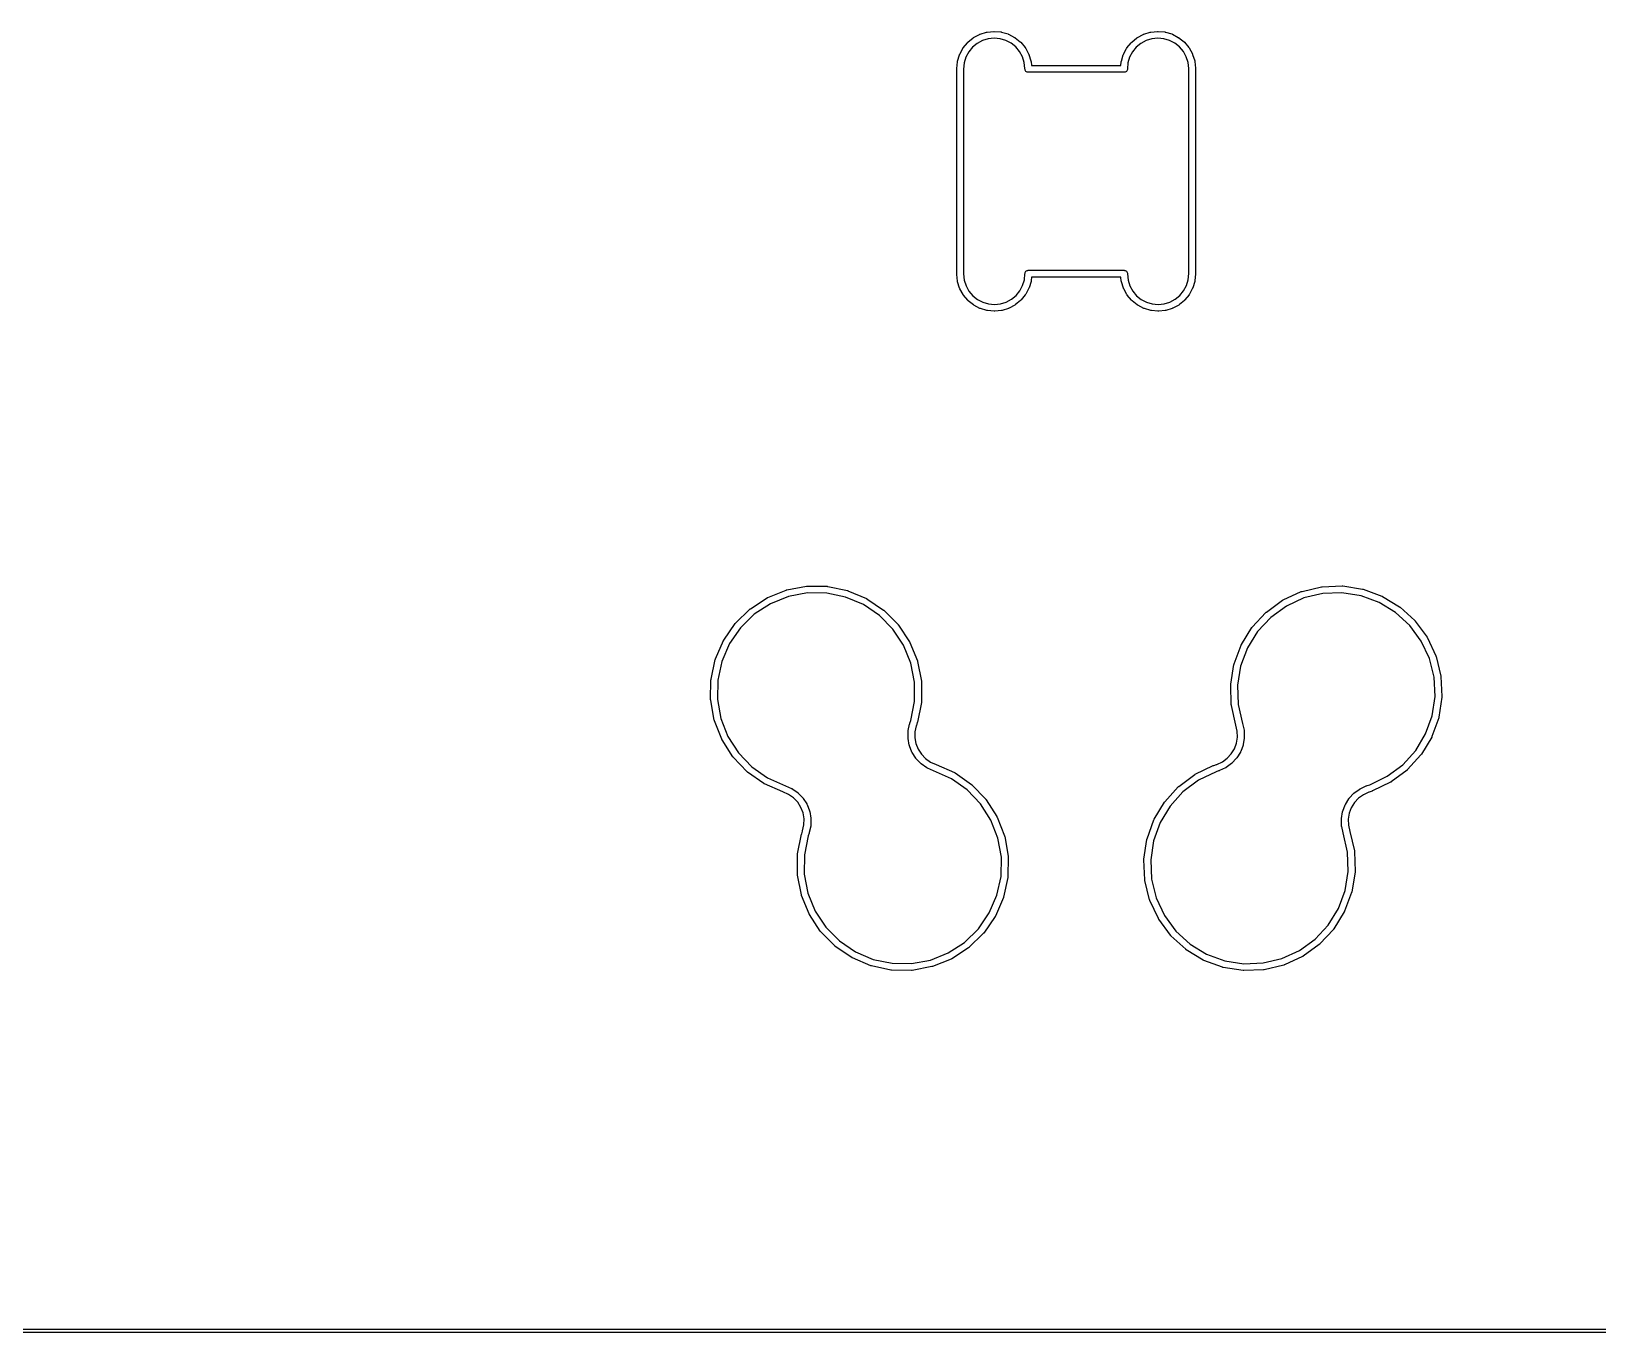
# Model space of a CAD drawing. Extents: x 95 to 260, y -129 to -48.
# Drawn here: x 196.62 to 219.57, y -128.61 to -109.55 of the extents above; entities that cross this region are included whole.
import ezdxf

# ---------------------------------------------------------------- set-up
doc = ezdxf.new("R2010")
doc.units = 0
doc.layers.add('BLACK', color=7, linetype='CONTINUOUS')

msp = doc.modelspace()

# ---------------------------------------------------------------- linework, layer by layer
at = {"layer": 'BLACK', "linetype": 'CONTINUOUS'}
for p, q in [((210.345, -109.71), (210.42, -109.648)), ((210.42, -109.648), (210.424, -109.645)), ((210.42, -109.648), (210.42, -109.648)), ((210.42, -109.648), (210.42, -109.648)), ((210.42, -109.648), (210.42, -109.648)), ((210.424, -109.645), (210.428, -109.643)), ((210.428, -109.643), (210.514, -109.596)), ((210.557, -109.687), (210.48, -109.728)), ((210.514, -109.596), (210.518, -109.594)), ((210.514, -109.596), (210.514, -109.596)), ((210.514, -109.596), (210.514, -109.596)), ((210.514, -109.596), (210.514, -109.596)), ((210.518, -109.594), (210.523, -109.593)), ((210.523, -109.593), (210.616, -109.564)), ((210.641, -109.661), (210.557, -109.687)), ((210.616, -109.564), (210.617, -109.563)), ((210.616, -109.564), (210.616, -109.564)), ((210.617, -109.563), (210.621, -109.563)), ((210.621, -109.563), (210.625, -109.562)), ((210.625, -109.562), (210.723, -109.552)), ((210.728, -109.651), (210.641, -109.661)), ((210.723, -109.552), (210.723, -109.551)), ((210.723, -109.551), (210.728, -109.551)), ((210.723, -109.552), (210.723, -109.552)), ((210.728, -109.551), (210.732, -109.551)), ((210.816, -109.659), (210.728, -109.651)), ((210.732, -109.551), (210.829, -109.56)), ((210.9, -109.684), (210.816, -109.659)), ((210.829, -109.56), (210.829, -109.56)), ((210.829, -109.56), (210.829, -109.56)), ((210.829, -109.56), (210.83, -109.56)), ((210.83, -109.56), (210.835, -109.561)), ((210.835, -109.561), (210.839, -109.562)), ((210.839, -109.562), (210.933, -109.59)), ((210.978, -109.725), (210.9, -109.684)), ((210.933, -109.59), (210.933, -109.59)), ((210.933, -109.59), (210.937, -109.592)), ((210.937, -109.592), (210.942, -109.593)), ((210.942, -109.593), (211.028, -109.639)), ((211.028, -109.639), (211.028, -109.639)), ((211.028, -109.639), (211.028, -109.639)), ((211.028, -109.639), (211.029, -109.639)), ((211.029, -109.639), (211.033, -109.641)), ((211.033, -109.641), (211.036, -109.644)), ((211.036, -109.644), (211.112, -109.705)), ((212.745, -109.71), (212.82, -109.648)), ((212.82, -109.648), (212.824, -109.645)), ((212.82, -109.648), (212.82, -109.648)), ((212.82, -109.648), (212.82, -109.648)), ((212.82, -109.648), (212.82, -109.648)), ((212.824, -109.645), (212.828, -109.643)), ((212.828, -109.643), (212.914, -109.596)), ((212.957, -109.687), (212.88, -109.728)), ((212.914, -109.596), (212.918, -109.594)), ((212.914, -109.596), (212.914, -109.596)), ((212.914, -109.596), (212.914, -109.596)), ((212.914, -109.596), (212.914, -109.596)), ((212.918, -109.594), (212.923, -109.593)), ((212.923, -109.593), (213.016, -109.564)), ((213.041, -109.661), (212.957, -109.687)), ((213.016, -109.564), (213.017, -109.563)), ((213.016, -109.564), (213.016, -109.564)), ((213.017, -109.563), (213.021, -109.563)), ((213.021, -109.563), (213.025, -109.562)), ((213.025, -109.562), (213.123, -109.552)), ((213.128, -109.651), (213.041, -109.661)), ((213.123, -109.552), (213.123, -109.551)), ((213.123, -109.551), (213.128, -109.551)), ((213.123, -109.552), (213.123, -109.552)), ((213.128, -109.551), (213.132, -109.551)), ((213.216, -109.659), (213.128, -109.651)), ((213.132, -109.551), (213.229, -109.56)), ((213.3, -109.684), (213.216, -109.659)), ((213.229, -109.56), (213.229, -109.56)), ((213.229, -109.56), (213.229, -109.56)), ((213.229, -109.56), (213.23, -109.56)), ((213.23, -109.56), (213.235, -109.561)), ((213.235, -109.561), (213.239, -109.562)), ((213.239, -109.562), (213.333, -109.59)), ((213.378, -109.725), (213.3, -109.684)), ((213.333, -109.59), (213.333, -109.59)), ((213.333, -109.59), (213.337, -109.592)), ((213.337, -109.592), (213.342, -109.593)), ((213.342, -109.593), (213.428, -109.639)), ((213.428, -109.639), (213.428, -109.639)), ((213.428, -109.639), (213.428, -109.639)), ((213.428, -109.639), (213.429, -109.639)), ((213.429, -109.639), (213.433, -109.641)), ((213.433, -109.641), (213.436, -109.644)), ((213.436, -109.644), (213.512, -109.705)), ((210.193, -109.99), (210.221, -109.896)), ((210.221, -109.896), (210.223, -109.891)), ((210.221, -109.896), (210.221, -109.896)), ((210.223, -109.891), (210.225, -109.887)), ((210.225, -109.887), (210.271, -109.801)), ((210.271, -109.8), (210.273, -109.797)), ((210.271, -109.801), (210.271, -109.8)), ((210.271, -109.801), (210.271, -109.801)), ((210.271, -109.801), (210.271, -109.801)), ((210.273, -109.797), (210.276, -109.793)), ((210.276, -109.793), (210.338, -109.717)), ((210.357, -109.852), (210.315, -109.93)), ((210.338, -109.717), (210.341, -109.714)), ((210.338, -109.717), (210.338, -109.717)), ((210.341, -109.714), (210.345, -109.71)), ((210.412, -109.784), (210.357, -109.852)), ((210.48, -109.728), (210.412, -109.784)), ((211.046, -109.78), (210.978, -109.725)), ((211.102, -109.847), (211.046, -109.78)), ((211.145, -109.924), (211.102, -109.847)), ((211.112, -109.705), (211.113, -109.705)), ((211.113, -109.705), (211.116, -109.709)), ((211.116, -109.709), (211.119, -109.712)), ((211.119, -109.712), (211.182, -109.787)), ((211.171, -110.008), (211.145, -109.924)), ((211.182, -109.787), (211.183, -109.787)), ((211.183, -109.787), (211.185, -109.791)), ((211.185, -109.791), (211.188, -109.795)), ((211.188, -109.795), (211.235, -109.88)), ((211.235, -109.88), (211.235, -109.88)), ((211.235, -109.88), (211.235, -109.88)), ((211.235, -109.88), (211.235, -109.881)), ((211.235, -109.881), (211.237, -109.885)), ((211.237, -109.885), (211.238, -109.889)), ((211.238, -109.889), (211.268, -109.982)), ((212.593, -109.99), (212.621, -109.896)), ((212.621, -109.896), (212.623, -109.891)), ((212.621, -109.896), (212.621, -109.896)), ((212.623, -109.891), (212.625, -109.887)), ((212.625, -109.887), (212.671, -109.801)), ((212.671, -109.8), (212.673, -109.797)), ((212.671, -109.801), (212.671, -109.8)), ((212.671, -109.801), (212.671, -109.801)), ((212.671, -109.801), (212.671, -109.801)), ((212.673, -109.797), (212.676, -109.793)), ((212.676, -109.793), (212.738, -109.717)), ((212.757, -109.852), (212.715, -109.93)), ((212.738, -109.717), (212.741, -109.714)), ((212.738, -109.717), (212.738, -109.717)), ((212.741, -109.714), (212.745, -109.71)), ((212.812, -109.784), (212.757, -109.852)), ((212.88, -109.728), (212.812, -109.784)), ((213.446, -109.78), (213.378, -109.725)), ((213.502, -109.847), (213.446, -109.78)), ((213.545, -109.924), (213.502, -109.847)), ((213.512, -109.705), (213.513, -109.705)), ((213.513, -109.705), (213.516, -109.709)), ((213.516, -109.709), (213.519, -109.712)), ((213.519, -109.712), (213.582, -109.787)), ((213.571, -110.008), (213.545, -109.924)), ((213.582, -109.787), (213.583, -109.787)), ((213.583, -109.787), (213.585, -109.791)), ((213.585, -109.791), (213.588, -109.795)), ((213.588, -109.795), (213.635, -109.88)), ((213.635, -109.88), (213.635, -109.88)), ((213.635, -109.88), (213.635, -109.88)), ((213.635, -109.88), (213.635, -109.881)), ((213.635, -109.881), (213.637, -109.885)), ((213.637, -109.885), (213.638, -109.889)), ((213.638, -109.889), (213.668, -109.982)), ((210.181, -110.096), (210.191, -109.999)), ((210.181, -110.099), (210.181, -110.096)), ((210.181, -113.104), (210.181, -110.099)), ((210.191, -109.999), (210.192, -109.994)), ((210.191, -109.999), (210.191, -109.999)), ((210.191, -109.999), (210.191, -109.999)), ((210.191, -109.999), (210.191, -109.999)), ((210.192, -109.994), (210.193, -109.99)), ((210.29, -110.014), (210.281, -110.104)), ((210.281, -110.104), (210.281, -113.101)), ((210.315, -109.93), (210.29, -110.014)), ((211.181, -110.097), (211.171, -110.008)), ((211.181, -110.099), (211.181, -110.097)), ((211.181, -110.101), (211.181, -110.099)), ((211.182, -110.111), (211.181, -110.101)), ((211.185, -110.12), (211.182, -110.111)), ((211.189, -110.129), (211.185, -110.12)), ((211.196, -110.137), (211.189, -110.129)), ((211.203, -110.143), (211.196, -110.137)), ((211.212, -110.148), (211.203, -110.143)), ((211.221, -110.151), (211.212, -110.148)), ((211.229, -110.151), (211.221, -110.151)), ((212.634, -110.151), (211.229, -110.151)), ((211.268, -109.982), (211.268, -109.983)), ((211.268, -109.983), (211.269, -109.987)), ((211.269, -109.987), (211.27, -109.992)), ((211.27, -109.992), (211.277, -110.051)), ((211.277, -110.051), (212.586, -110.051)), ((212.586, -110.051), (212.591, -109.999)), ((212.591, -109.999), (212.592, -109.994)), ((212.591, -109.999), (212.591, -109.999)), ((212.591, -109.999), (212.591, -109.999)), ((212.591, -109.999), (212.591, -109.999)), ((212.592, -109.994), (212.593, -109.99)), ((212.641, -110.151), (212.634, -110.151)), ((212.65, -110.148), (212.641, -110.151)), ((212.659, -110.143), (212.65, -110.148)), ((212.667, -110.137), (212.659, -110.143)), ((212.673, -110.129), (212.667, -110.137)), ((212.678, -110.12), (212.673, -110.129)), ((212.681, -110.111), (212.678, -110.12)), ((212.69, -110.014), (212.681, -110.101)), ((212.681, -110.101), (212.681, -110.101)), ((212.681, -110.101), (212.681, -110.111)), ((212.715, -109.93), (212.69, -110.014)), ((213.581, -110.097), (213.571, -110.008)), ((213.581, -110.102), (213.581, -110.097)), ((213.581, -113.099), (213.581, -110.102)), ((213.668, -109.982), (213.668, -109.983)), ((213.668, -109.983), (213.669, -109.987)), ((213.669, -109.987), (213.67, -109.992)), ((213.67, -109.992), (213.681, -110.089)), ((213.681, -110.089), (213.681, -110.089)), ((213.681, -110.089), (213.681, -110.092)), ((213.681, -110.092), (213.681, -110.094)), ((213.681, -110.094), (213.681, -110.099)), ((213.681, -110.099), (213.681, -110.099)), ((213.681, -110.099), (213.681, -113.104)), ((210.181, -113.109), (210.181, -113.104)), ((210.181, -113.104), (210.181, -113.104)), ((210.182, -113.111), (210.181, -113.109)), ((210.182, -113.113), (210.182, -113.111)), ((210.182, -113.114), (210.182, -113.113)), ((210.192, -113.211), (210.182, -113.114)), ((210.281, -113.101), (210.281, -113.105)), ((210.281, -113.105), (210.291, -113.195)), ((211.172, -113.189), (211.181, -113.101)), ((211.181, -113.101), (211.182, -113.091)), ((211.181, -113.101), (211.181, -113.101)), ((211.182, -113.091), (211.185, -113.082)), ((211.185, -113.082), (211.189, -113.073)), ((211.189, -113.073), (211.196, -113.066)), ((211.196, -113.066), (211.203, -113.059)), ((211.203, -113.059), (211.212, -113.055)), ((211.212, -113.055), (211.221, -113.052)), ((211.221, -113.052), (211.229, -113.051)), ((211.229, -113.051), (212.634, -113.051)), ((212.634, -113.051), (212.641, -113.052)), ((212.641, -113.052), (212.65, -113.055)), ((212.65, -113.055), (212.659, -113.059)), ((212.659, -113.059), (212.667, -113.066)), ((212.667, -113.066), (212.673, -113.073)), ((212.673, -113.073), (212.678, -113.082)), ((212.678, -113.082), (212.681, -113.091)), ((212.681, -113.091), (212.681, -113.101)), ((212.681, -113.101), (212.681, -113.104)), ((212.681, -113.104), (212.681, -113.105)), ((212.681, -113.105), (212.691, -113.195)), ((213.572, -113.189), (213.581, -113.099)), ((213.681, -113.106), (213.671, -113.203)), ((213.681, -113.104), (213.681, -113.106)), ((213.681, -113.106), (213.681, -113.106)), ((210.193, -113.215), (210.192, -113.211)), ((210.194, -113.22), (210.193, -113.215)), ((210.195, -113.22), (210.194, -113.22)), ((210.224, -113.313), (210.195, -113.22)), ((210.226, -113.318), (210.224, -113.313)), ((210.228, -113.322), (210.226, -113.318)), ((210.275, -113.408), (210.228, -113.322)), ((210.228, -113.322), (210.228, -113.322)), ((210.291, -113.195), (210.318, -113.278)), ((210.318, -113.278), (210.36, -113.355)), ((210.36, -113.355), (210.417, -113.423)), ((211.05, -113.418), (211.106, -113.35)), ((211.106, -113.35), (211.147, -113.273)), ((211.147, -113.273), (211.172, -113.189)), ((211.238, -113.315), (211.192, -113.401)), ((211.239, -113.311), (211.238, -113.315)), ((211.241, -113.307), (211.239, -113.311)), ((211.27, -113.213), (211.241, -113.306)), ((211.241, -113.306), (211.241, -113.307)), ((211.271, -113.204), (211.27, -113.208)), ((211.27, -113.208), (211.27, -113.213)), ((211.277, -113.151), (211.271, -113.203)), ((211.271, -113.203), (211.271, -113.203)), ((211.271, -113.203), (211.271, -113.203)), ((211.271, -113.203), (211.271, -113.204)), ((212.586, -113.151), (211.277, -113.151)), ((212.592, -113.211), (212.586, -113.151)), ((212.593, -113.215), (212.592, -113.211)), ((212.594, -113.22), (212.593, -113.215)), ((212.595, -113.22), (212.594, -113.22)), ((212.624, -113.313), (212.595, -113.22)), ((212.626, -113.318), (212.624, -113.313)), ((212.628, -113.322), (212.626, -113.318)), ((212.675, -113.408), (212.628, -113.322)), ((212.628, -113.322), (212.628, -113.322)), ((212.691, -113.195), (212.718, -113.278)), ((212.718, -113.278), (212.76, -113.355)), ((212.76, -113.355), (212.817, -113.423)), ((213.45, -113.418), (213.506, -113.35)), ((213.506, -113.35), (213.547, -113.273)), ((213.547, -113.273), (213.572, -113.189)), ((213.638, -113.315), (213.592, -113.401)), ((213.639, -113.311), (213.638, -113.315)), ((213.641, -113.307), (213.639, -113.311)), ((213.67, -113.213), (213.641, -113.306)), ((213.641, -113.306), (213.641, -113.307)), ((213.671, -113.204), (213.67, -113.208)), ((213.67, -113.208), (213.67, -113.213)), ((213.671, -113.203), (213.671, -113.203)), ((213.671, -113.203), (213.671, -113.203)), ((213.671, -113.203), (213.671, -113.204)), ((210.277, -113.412), (210.275, -113.408)), ((210.28, -113.415), (210.277, -113.412)), ((210.28, -113.416), (210.28, -113.415)), ((210.343, -113.491), (210.28, -113.416)), ((210.346, -113.494), (210.343, -113.491)), ((210.35, -113.497), (210.346, -113.494)), ((210.426, -113.559), (210.35, -113.497)), ((210.35, -113.497), (210.35, -113.497)), ((210.417, -113.423), (210.485, -113.478)), ((210.43, -113.561), (210.426, -113.559)), ((210.434, -113.564), (210.43, -113.561)), ((210.521, -113.609), (210.434, -113.564)), ((210.434, -113.564), (210.434, -113.564)), ((210.434, -113.564), (210.434, -113.564)), ((210.434, -113.564), (210.434, -113.564)), ((210.485, -113.478), (210.563, -113.518)), ((210.563, -113.518), (210.647, -113.543)), ((210.647, -113.543), (210.734, -113.551)), ((210.734, -113.551), (210.822, -113.542)), ((210.822, -113.542), (210.906, -113.516)), ((210.906, -113.516), (210.983, -113.474)), ((211.035, -113.56), (210.949, -113.606)), ((210.983, -113.474), (211.05, -113.418)), ((211.038, -113.557), (211.035, -113.56)), ((211.042, -113.555), (211.038, -113.557)), ((211.043, -113.554), (211.042, -113.555)), ((211.118, -113.492), (211.043, -113.554)), ((211.121, -113.489), (211.118, -113.492)), ((211.124, -113.486), (211.121, -113.489)), ((211.125, -113.485), (211.124, -113.486)), ((211.186, -113.41), (211.125, -113.485)), ((211.125, -113.485), (211.125, -113.485)), ((211.125, -113.485), (211.125, -113.485)), ((211.189, -113.406), (211.186, -113.41)), ((211.192, -113.402), (211.189, -113.406)), ((211.192, -113.401), (211.192, -113.402)), ((212.677, -113.412), (212.675, -113.408)), ((212.68, -113.415), (212.677, -113.412)), ((212.68, -113.416), (212.68, -113.415)), ((212.743, -113.491), (212.68, -113.416)), ((212.746, -113.494), (212.743, -113.491)), ((212.75, -113.497), (212.746, -113.494)), ((212.826, -113.559), (212.75, -113.497)), ((212.75, -113.497), (212.75, -113.497)), ((212.817, -113.423), (212.885, -113.478)), ((212.83, -113.561), (212.826, -113.559)), ((212.834, -113.564), (212.83, -113.561)), ((212.921, -113.609), (212.834, -113.564)), ((212.834, -113.564), (212.834, -113.564)), ((212.834, -113.564), (212.834, -113.564)), ((212.834, -113.564), (212.834, -113.564)), ((212.885, -113.478), (212.963, -113.518)), ((212.963, -113.518), (213.047, -113.543)), ((213.047, -113.543), (213.134, -113.551)), ((213.134, -113.551), (213.222, -113.542)), ((213.222, -113.542), (213.306, -113.516)), ((213.306, -113.516), (213.383, -113.474)), ((213.435, -113.56), (213.349, -113.606)), ((213.383, -113.474), (213.45, -113.418)), ((213.438, -113.557), (213.435, -113.56)), ((213.442, -113.555), (213.438, -113.557)), ((213.443, -113.554), (213.442, -113.555)), ((213.518, -113.492), (213.443, -113.554)), ((213.521, -113.489), (213.518, -113.492)), ((213.524, -113.486), (213.521, -113.489)), ((213.525, -113.485), (213.524, -113.486)), ((213.586, -113.41), (213.525, -113.485)), ((213.525, -113.485), (213.525, -113.485)), ((213.525, -113.485), (213.525, -113.485)), ((213.589, -113.406), (213.586, -113.41)), ((213.592, -113.402), (213.589, -113.406)), ((213.592, -113.401), (213.592, -113.402)), ((210.525, -113.611), (210.521, -113.609)), ((210.529, -113.613), (210.525, -113.611)), ((210.53, -113.613), (210.529, -113.613)), ((210.623, -113.64), (210.53, -113.613)), ((210.628, -113.641), (210.623, -113.64)), ((210.632, -113.642), (210.628, -113.641)), ((210.633, -113.642), (210.632, -113.642)), ((210.73, -113.651), (210.633, -113.642)), ((210.633, -113.642), (210.633, -113.642)), ((210.735, -113.651), (210.73, -113.651)), ((210.739, -113.651), (210.735, -113.651)), ((210.74, -113.651), (210.739, -113.651)), ((210.837, -113.641), (210.74, -113.651)), ((210.74, -113.651), (210.74, -113.651)), ((210.841, -113.64), (210.837, -113.641)), ((210.846, -113.639), (210.841, -113.64)), ((210.847, -113.639), (210.846, -113.639)), ((210.94, -113.61), (210.847, -113.639)), ((210.847, -113.639), (210.847, -113.639)), ((210.944, -113.608), (210.94, -113.61)), ((210.948, -113.606), (210.944, -113.608)), ((210.949, -113.606), (210.948, -113.606)), ((210.949, -113.606), (210.949, -113.606)), ((210.949, -113.606), (210.949, -113.606)), ((212.925, -113.611), (212.921, -113.609)), ((212.929, -113.613), (212.925, -113.611)), ((212.93, -113.613), (212.929, -113.613)), ((213.023, -113.64), (212.93, -113.613)), ((213.028, -113.641), (213.023, -113.64)), ((213.032, -113.642), (213.028, -113.641)), ((213.033, -113.642), (213.032, -113.642)), ((213.13, -113.651), (213.033, -113.642)), ((213.033, -113.642), (213.033, -113.642)), ((213.135, -113.651), (213.13, -113.651)), ((213.139, -113.651), (213.135, -113.651)), ((213.14, -113.651), (213.139, -113.651)), ((213.237, -113.641), (213.14, -113.651)), ((213.14, -113.651), (213.14, -113.651)), ((213.241, -113.64), (213.237, -113.641)), ((213.246, -113.639), (213.241, -113.64)), ((213.247, -113.639), (213.246, -113.639)), ((213.34, -113.61), (213.247, -113.639)), ((213.247, -113.639), (213.247, -113.639)), ((213.344, -113.608), (213.34, -113.61)), ((213.348, -113.606), (213.344, -113.608)), ((213.349, -113.606), (213.348, -113.606)), ((213.349, -113.606), (213.349, -113.606)), ((213.349, -113.606), (213.349, -113.606)), ((207.693, -117.732), (207.98, -117.678)), ((207.98, -117.678), (207.981, -117.678)), ((207.981, -117.678), (207.986, -117.678)), ((207.986, -117.678), (207.99, -117.677)), ((207.99, -117.677), (208.283, -117.68)), ((208.283, -117.68), (208.284, -117.68)), ((208.284, -117.68), (208.288, -117.681)), ((208.288, -117.681), (208.293, -117.681)), ((208.293, -117.681), (208.579, -117.741)), ((215.24, -117.755), (215.524, -117.687)), ((215.524, -117.687), (215.525, -117.687)), ((215.525, -117.687), (215.529, -117.686)), ((215.529, -117.686), (215.534, -117.686)), ((215.534, -117.686), (215.827, -117.674)), ((215.827, -117.674), (215.832, -117.674)), ((215.827, -117.674), (215.827, -117.674)), ((215.827, -117.674), (215.827, -117.674)), ((215.832, -117.674), (215.836, -117.675)), ((215.836, -117.675), (216.125, -117.72)), ((216.125, -117.72), (216.125, -117.72)), ((216.125, -117.72), (216.125, -117.72)), ((216.125, -117.72), (216.126, -117.72)), ((216.126, -117.72), (216.131, -117.721)), ((216.131, -117.721), (216.135, -117.722)), ((216.135, -117.722), (216.41, -117.823)), ((207.158, -118.008), (207.403, -117.848)), ((207.453, -117.935), (207.216, -118.089)), ((207.403, -117.848), (207.403, -117.848)), ((207.403, -117.848), (207.403, -117.848)), ((207.403, -117.848), (207.404, -117.848)), ((207.404, -117.848), (207.408, -117.846)), ((207.408, -117.846), (207.412, -117.844)), ((207.412, -117.844), (207.683, -117.735)), ((207.716, -117.829), (207.453, -117.935)), ((207.683, -117.735), (207.683, -117.735)), ((207.683, -117.735), (207.683, -117.735)), ((207.683, -117.735), (207.684, -117.735)), ((207.684, -117.735), (207.688, -117.733)), ((207.688, -117.733), (207.693, -117.732)), ((207.994, -117.777), (207.716, -117.829)), ((208.277, -117.78), (207.994, -117.777)), ((208.554, -117.838), (208.277, -117.78)), ((208.814, -117.948), (208.554, -117.838)), ((208.579, -117.741), (208.58, -117.741)), ((208.58, -117.741), (208.584, -117.742)), ((208.584, -117.742), (208.588, -117.744)), ((208.588, -117.744), (208.858, -117.858)), ((209.048, -118.107), (208.814, -117.948)), ((208.858, -117.858), (208.859, -117.858)), ((208.859, -117.858), (208.863, -117.86)), ((208.863, -117.86), (208.866, -117.863)), ((208.866, -117.863), (209.109, -118.027)), ((214.719, -118.057), (214.956, -117.885)), ((214.956, -117.885), (214.957, -117.885)), ((214.957, -117.885), (214.961, -117.883)), ((214.961, -117.883), (214.964, -117.88)), ((214.964, -117.88), (215.23, -117.758)), ((215.268, -117.851), (215.011, -117.969)), ((215.23, -117.758), (215.23, -117.758)), ((215.23, -117.758), (215.23, -117.758)), ((215.23, -117.758), (215.231, -117.758)), ((215.231, -117.758), (215.235, -117.757)), ((215.235, -117.757), (215.24, -117.755)), ((215.543, -117.785), (215.268, -117.851)), ((215.826, -117.774), (215.543, -117.785)), ((216.105, -117.818), (215.826, -117.774)), ((216.371, -117.915), (216.105, -117.818)), ((216.612, -118.063), (216.371, -117.915)), ((216.41, -117.823), (216.41, -117.823)), ((216.41, -117.823), (216.414, -117.825)), ((216.414, -117.825), (216.419, -117.827)), ((216.419, -117.827), (216.669, -117.98)), ((206.94, -118.218), (207.15, -118.014)), ((207.216, -118.089), (207.013, -118.286)), ((207.15, -118.013), (207.154, -118.011)), ((207.15, -118.014), (207.15, -118.013)), ((207.154, -118.011), (207.158, -118.008)), ((209.247, -118.308), (209.048, -118.107)), ((209.109, -118.027), (209.109, -118.027)), ((209.109, -118.027), (209.109, -118.027)), ((209.109, -118.027), (209.109, -118.027)), ((209.109, -118.027), (209.113, -118.03)), ((209.113, -118.03), (209.116, -118.033)), ((209.116, -118.033), (209.322, -118.241)), ((214.512, -118.278), (214.711, -118.063)), ((214.781, -118.135), (214.589, -118.342)), ((214.711, -118.063), (214.712, -118.063)), ((214.712, -118.063), (214.715, -118.06)), ((214.715, -118.06), (214.719, -118.057)), ((215.011, -117.969), (214.781, -118.135)), ((216.821, -118.254), (216.612, -118.063)), ((216.669, -117.98), (216.669, -117.98)), ((216.669, -117.98), (216.673, -117.983)), ((216.673, -117.983), (216.676, -117.986)), ((216.676, -117.986), (216.892, -118.183)), ((216.892, -118.183), (216.893, -118.184)), ((216.893, -118.184), (216.896, -118.187)), ((206.768, -118.467), (206.934, -118.225)), ((207.013, -118.286), (206.853, -118.519)), ((206.934, -118.225), (206.937, -118.222)), ((206.934, -118.225), (206.934, -118.225)), ((206.934, -118.225), (206.934, -118.225)), ((206.934, -118.225), (206.934, -118.225)), ((206.937, -118.222), (206.94, -118.218)), ((209.403, -118.544), (209.247, -118.308)), ((209.322, -118.241), (209.322, -118.242)), ((209.322, -118.242), (209.325, -118.246)), ((209.325, -118.246), (209.328, -118.249)), ((209.328, -118.249), (209.489, -118.493)), ((214.352, -118.534), (214.506, -118.285)), ((214.589, -118.342), (214.44, -118.583)), ((214.506, -118.285), (214.506, -118.285)), ((214.506, -118.285), (214.506, -118.285)), ((214.506, -118.285), (214.507, -118.285)), ((214.507, -118.285), (214.509, -118.281)), ((214.509, -118.281), (214.512, -118.278)), ((216.988, -118.482), (216.821, -118.254)), ((216.896, -118.187), (216.899, -118.191)), ((216.899, -118.191), (217.072, -118.427)), ((206.647, -118.744), (206.763, -118.475)), ((206.853, -118.519), (206.741, -118.779)), ((206.763, -118.474), (206.766, -118.471)), ((206.763, -118.475), (206.763, -118.474)), ((206.766, -118.471), (206.768, -118.467)), ((209.51, -118.806), (209.403, -118.544)), ((209.489, -118.493), (209.49, -118.494)), ((209.49, -118.494), (209.492, -118.498)), ((209.492, -118.498), (209.494, -118.502)), ((209.494, -118.502), (209.605, -118.773)), ((214.245, -118.817), (214.348, -118.543)), ((214.44, -118.583), (214.341, -118.848)), ((214.348, -118.542), (214.35, -118.538)), ((214.348, -118.543), (214.348, -118.542)), ((214.35, -118.538), (214.352, -118.534)), ((217.108, -118.738), (216.988, -118.482)), ((217.072, -118.427), (217.072, -118.427)), ((217.072, -118.427), (217.074, -118.431)), ((217.074, -118.431), (217.077, -118.435)), ((217.077, -118.435), (217.201, -118.7)), ((206.582, -119.039), (206.644, -118.753)), ((206.644, -118.752), (206.646, -118.748)), ((206.644, -118.753), (206.644, -118.752)), ((206.644, -118.753), (206.644, -118.753)), ((206.644, -118.753), (206.644, -118.753)), ((206.646, -118.748), (206.647, -118.744)), ((206.741, -118.779), (206.681, -119.056)), ((209.564, -119.084), (209.51, -118.806)), ((209.605, -118.773), (209.605, -118.774)), ((209.605, -118.774), (209.606, -118.778)), ((209.606, -118.778), (209.607, -118.782)), ((209.607, -118.782), (209.663, -119.07)), ((214.195, -119.115), (214.243, -118.827)), ((214.243, -118.826), (214.244, -118.822)), ((214.243, -118.827), (214.243, -118.826)), ((214.244, -118.822), (214.245, -118.817)), ((214.341, -118.848), (214.295, -119.127)), ((217.176, -119.013), (217.108, -118.738)), ((217.201, -118.7), (217.201, -118.701)), ((217.201, -118.701), (217.202, -118.705)), ((217.202, -118.705), (217.204, -118.709)), ((217.204, -118.709), (217.274, -118.994)), ((206.576, -119.342), (206.581, -119.049)), ((206.581, -119.048), (206.582, -119.044)), ((206.581, -119.049), (206.581, -119.048)), ((206.582, -119.044), (206.582, -119.039)), ((206.681, -119.056), (206.676, -119.338)), ((209.564, -119.367), (209.564, -119.084)), ((209.663, -119.07), (209.663, -119.07)), ((209.663, -119.07), (209.663, -119.07)), ((209.663, -119.07), (209.664, -119.07)), ((209.664, -119.07), (209.664, -119.075)), ((209.664, -119.075), (209.664, -119.079)), ((209.664, -119.079), (209.664, -119.372)), ((217.189, -119.295), (217.176, -119.013)), ((217.274, -118.994), (217.274, -118.994)), ((217.274, -118.994), (217.275, -118.999)), ((217.275, -118.999), (217.275, -119.003)), ((217.275, -119.003), (217.289, -119.296)), ((214.195, -119.12), (214.195, -119.115)), ((214.195, -119.124), (214.195, -119.12)), ((214.195, -119.125), (214.195, -119.124)), ((214.204, -119.418), (214.195, -119.125)), ((214.295, -119.127), (214.304, -119.41)), ((217.147, -119.575), (217.189, -119.295)), ((217.289, -119.305), (217.245, -119.595)), ((217.289, -119.296), (217.289, -119.296)), ((217.289, -119.296), (217.289, -119.301)), ((217.289, -119.301), (217.289, -119.305)), ((206.577, -119.346), (206.576, -119.342)), ((206.577, -119.351), (206.577, -119.346)), ((206.629, -119.639), (206.577, -119.351)), ((206.577, -119.351), (206.577, -119.351)), ((206.577, -119.351), (206.577, -119.351)), ((206.577, -119.351), (206.577, -119.351)), ((206.676, -119.338), (206.727, -119.617)), ((209.507, -119.646), (209.564, -119.367)), ((209.663, -119.382), (209.605, -119.669)), ((209.664, -119.373), (209.663, -119.377)), ((209.663, -119.377), (209.663, -119.382)), ((209.664, -119.372), (209.664, -119.373)), ((214.205, -119.422), (214.204, -119.418)), ((214.205, -119.427), (214.205, -119.422)), ((214.272, -119.713), (214.205, -119.427)), ((214.205, -119.427), (214.205, -119.427)), ((214.304, -119.41), (214.369, -119.69)), ((206.63, -119.644), (206.629, -119.639)), ((206.631, -119.648), (206.63, -119.644)), ((206.632, -119.649), (206.631, -119.648)), ((206.739, -119.921), (206.632, -119.649)), ((206.727, -119.617), (206.83, -119.88)), ((209.47, -119.794), (209.491, -119.698)), ((209.491, -119.698), (209.492, -119.695)), ((209.491, -119.698), (209.491, -119.698)), ((209.492, -119.693), (209.495, -119.686)), ((209.492, -119.695), (209.492, -119.693)), ((209.495, -119.686), (209.507, -119.646)), ((209.588, -119.722), (209.569, -119.81)), ((209.59, -119.717), (209.588, -119.722)), ((209.603, -119.674), (209.59, -119.717)), ((209.59, -119.717), (209.59, -119.717)), ((209.59, -119.717), (209.59, -119.717)), ((209.604, -119.672), (209.603, -119.674)), ((209.605, -119.669), (209.604, -119.672)), ((209.605, -119.669), (209.605, -119.669)), ((214.292, -119.803), (214.272, -119.713)), ((214.272, -119.713), (214.272, -119.713)), ((214.369, -119.69), (214.369, -119.69)), ((214.369, -119.69), (214.391, -119.785)), ((214.391, -119.785), (214.391, -119.786)), ((214.391, -119.786), (214.392, -119.79)), ((214.392, -119.79), (214.392, -119.795)), ((217.051, -119.842), (217.147, -119.575)), ((217.243, -119.604), (217.144, -119.88)), ((217.244, -119.6), (217.243, -119.604)), ((217.245, -119.596), (217.244, -119.6)), ((217.245, -119.595), (217.245, -119.596)), ((206.741, -119.925), (206.739, -119.921)), ((206.743, -119.929), (206.741, -119.925)), ((206.743, -119.93), (206.743, -119.929)), ((206.901, -120.176), (206.743, -119.93)), ((206.83, -119.88), (206.983, -120.118)), ((209.468, -119.901), (209.469, -119.803)), ((209.468, -119.906), (209.468, -119.901)), ((209.468, -119.91), (209.468, -119.906)), ((209.468, -119.911), (209.468, -119.91)), ((209.486, -120.007), (209.468, -119.911)), ((209.468, -119.911), (209.468, -119.911)), ((209.468, -119.911), (209.468, -119.911)), ((209.469, -119.803), (209.47, -119.798)), ((209.469, -119.803), (209.469, -119.803)), ((209.47, -119.798), (209.47, -119.794)), ((209.487, -120.011), (209.486, -120.007)), ((209.488, -120.015), (209.487, -120.011)), ((209.488, -120.016), (209.488, -120.015)), ((209.524, -120.107), (209.488, -120.016)), ((209.569, -119.81), (209.568, -119.898)), ((209.568, -119.898), (209.583, -119.984)), ((209.583, -119.984), (209.615, -120.066)), ((214.25, -120.06), (214.281, -119.977)), ((214.281, -119.977), (214.295, -119.891)), ((214.295, -119.891), (214.292, -119.803)), ((214.376, -120.008), (214.342, -120.099)), ((214.378, -120.003), (214.376, -120.008)), ((214.379, -119.999), (214.378, -120.003)), ((214.395, -119.902), (214.379, -119.998)), ((214.379, -119.998), (214.379, -119.998)), ((214.379, -119.998), (214.379, -119.998)), ((214.379, -119.998), (214.379, -119.999)), ((214.392, -119.795), (214.395, -119.892)), ((214.395, -119.892), (214.395, -119.893)), ((214.395, -119.893), (214.395, -119.898)), ((214.395, -119.898), (214.395, -119.902)), ((216.906, -120.084), (217.051, -119.842)), ((217.14, -119.889), (216.989, -120.14)), ((217.142, -119.885), (217.14, -119.889)), ((217.144, -119.881), (217.142, -119.885)), ((217.144, -119.88), (217.144, -119.881)), ((206.904, -120.18), (206.901, -120.176)), ((206.907, -120.184), (206.904, -120.18)), ((207.11, -120.395), (206.907, -120.184)), ((206.907, -120.184), (206.907, -120.184)), ((206.983, -120.118), (207.179, -120.323)), ((209.526, -120.111), (209.524, -120.107)), ((209.528, -120.115), (209.526, -120.111)), ((209.529, -120.116), (209.528, -120.115)), ((209.581, -120.198), (209.529, -120.116)), ((209.529, -120.116), (209.529, -120.116)), ((209.529, -120.116), (209.529, -120.116)), ((209.584, -120.201), (209.581, -120.198)), ((209.587, -120.205), (209.584, -120.201)), ((209.587, -120.206), (209.587, -120.205)), ((209.655, -120.276), (209.587, -120.206)), ((209.615, -120.066), (209.663, -120.14)), ((209.663, -120.14), (209.724, -120.203)), ((209.724, -120.203), (209.796, -120.254)), ((213.991, -120.288), (214.073, -120.25)), ((214.073, -120.25), (214.144, -120.199)), ((214.144, -120.199), (214.204, -120.134)), ((214.204, -120.134), (214.25, -120.06)), ((214.281, -120.199), (214.214, -120.27)), ((214.283, -120.195), (214.281, -120.199)), ((214.286, -120.192), (214.283, -120.195)), ((214.338, -120.108), (214.286, -120.191)), ((214.286, -120.191), (214.286, -120.192)), ((214.34, -120.104), (214.338, -120.108)), ((214.342, -120.1), (214.34, -120.104)), ((214.342, -120.099), (214.342, -120.1)), ((216.716, -120.294), (216.906, -120.084)), ((216.983, -120.148), (216.787, -120.365)), ((216.986, -120.144), (216.983, -120.148)), ((216.989, -120.14), (216.986, -120.144)), ((216.989, -120.14), (216.989, -120.14)), ((207.113, -120.398), (207.11, -120.395)), ((207.117, -120.401), (207.113, -120.398)), ((207.117, -120.402), (207.117, -120.401)), ((207.357, -120.569), (207.117, -120.402)), ((207.117, -120.402), (207.117, -120.402)), ((207.117, -120.402), (207.117, -120.402)), ((207.179, -120.323), (207.41, -120.485)), ((209.658, -120.279), (209.655, -120.276)), ((209.662, -120.282), (209.658, -120.279)), ((209.742, -120.338), (209.662, -120.282)), ((209.662, -120.282), (209.662, -120.282)), ((209.662, -120.282), (209.662, -120.282)), ((209.662, -120.282), (209.662, -120.282)), ((209.746, -120.341), (209.742, -120.338)), ((209.75, -120.343), (209.746, -120.341)), ((209.751, -120.343), (209.75, -120.343)), ((209.84, -120.382), (209.751, -120.343)), ((209.796, -120.254), (209.881, -120.291)), ((210.103, -120.499), (209.84, -120.382)), ((209.84, -120.382), (209.84, -120.382)), ((209.881, -120.291), (209.881, -120.291)), ((209.881, -120.291), (210.148, -120.409)), ((210.148, -120.409), (210.148, -120.409)), ((210.148, -120.409), (210.148, -120.409)), ((210.148, -120.409), (210.149, -120.409)), ((210.149, -120.409), (210.153, -120.412)), ((210.153, -120.412), (210.157, -120.414)), ((210.157, -120.414), (210.397, -120.582)), ((213.433, -120.611), (213.668, -120.436)), ((213.668, -120.436), (213.672, -120.434)), ((213.668, -120.436), (213.668, -120.436)), ((213.668, -120.436), (213.668, -120.436)), ((213.668, -120.436), (213.668, -120.436)), ((213.672, -120.434), (213.676, -120.431)), ((213.676, -120.431), (213.94, -120.305)), ((213.981, -120.397), (213.723, -120.519)), ((213.94, -120.305), (213.941, -120.305)), ((213.941, -120.305), (213.943, -120.304)), ((213.943, -120.304), (213.946, -120.303)), ((213.946, -120.303), (213.986, -120.289)), ((214.018, -120.384), (213.981, -120.397)), ((213.986, -120.289), (213.991, -120.288)), ((213.986, -120.289), (213.986, -120.289)), ((213.986, -120.289), (213.986, -120.289)), ((214.026, -120.382), (214.018, -120.384)), ((214.028, -120.381), (214.026, -120.382)), ((214.03, -120.38), (214.028, -120.381)), ((214.119, -120.339), (214.03, -120.38)), ((214.03, -120.38), (214.03, -120.38)), ((214.123, -120.337), (214.119, -120.339)), ((214.127, -120.334), (214.123, -120.337)), ((214.128, -120.334), (214.127, -120.334)), ((214.207, -120.277), (214.128, -120.334)), ((214.21, -120.274), (214.207, -120.277)), ((214.214, -120.271), (214.21, -120.274)), ((214.214, -120.27), (214.214, -120.27)), ((214.214, -120.27), (214.214, -120.27)), ((214.214, -120.27), (214.214, -120.271)), ((216.232, -120.586), (216.489, -120.463)), ((216.489, -120.463), (216.716, -120.294)), ((216.78, -120.371), (216.545, -120.546)), ((216.783, -120.368), (216.78, -120.371)), ((216.787, -120.365), (216.783, -120.368)), ((216.787, -120.365), (216.787, -120.365)), ((216.787, -120.365), (216.787, -120.365)), ((216.787, -120.365), (216.787, -120.365)), ((207.361, -120.572), (207.357, -120.569)), ((207.365, -120.574), (207.361, -120.572)), ((207.366, -120.574), (207.365, -120.574)), ((207.633, -120.692), (207.366, -120.574)), ((207.366, -120.574), (207.366, -120.574)), ((207.366, -120.574), (207.366, -120.574)), ((207.41, -120.485), (207.674, -120.601)), ((207.718, -120.73), (207.633, -120.692)), ((207.674, -120.601), (207.674, -120.601)), ((207.674, -120.601), (207.763, -120.64)), ((207.763, -120.64), (207.763, -120.64)), ((207.763, -120.64), (207.763, -120.64)), ((207.763, -120.64), (207.764, -120.641)), ((207.764, -120.641), (207.768, -120.643)), ((207.768, -120.643), (207.772, -120.645)), ((207.772, -120.645), (207.852, -120.701)), ((207.852, -120.701), (207.852, -120.701)), ((207.852, -120.701), (207.852, -120.701)), ((207.852, -120.701), (207.852, -120.702)), ((207.852, -120.702), (207.855, -120.705)), ((207.855, -120.705), (207.859, -120.708)), ((207.859, -120.708), (207.926, -120.778)), ((210.335, -120.661), (210.103, -120.499)), ((210.531, -120.865), (210.335, -120.661)), ((210.397, -120.582), (210.397, -120.582)), ((210.397, -120.582), (210.401, -120.585)), ((210.401, -120.585), (210.404, -120.588)), ((210.404, -120.588), (210.606, -120.8)), ((213.229, -120.835), (213.426, -120.618)), ((213.496, -120.688), (213.307, -120.898)), ((213.426, -120.617), (213.429, -120.614)), ((213.426, -120.618), (213.426, -120.617)), ((213.426, -120.618), (213.426, -120.618)), ((213.426, -120.618), (213.426, -120.618)), ((213.429, -120.614), (213.433, -120.611)), ((213.723, -120.519), (213.496, -120.688)), ((215.999, -120.712), (216.002, -120.709)), ((216.002, -120.709), (216.006, -120.706)), ((216.006, -120.706), (216.085, -120.649)), ((216.085, -120.648), (216.089, -120.646)), ((216.085, -120.649), (216.085, -120.648)), ((216.085, -120.649), (216.085, -120.649)), ((216.085, -120.649), (216.085, -120.649)), ((216.089, -120.646), (216.093, -120.644)), ((216.093, -120.644), (216.182, -120.603)), ((216.221, -120.695), (216.139, -120.733)), ((216.182, -120.603), (216.185, -120.602)), ((216.182, -120.603), (216.182, -120.603)), ((216.185, -120.602), (216.187, -120.601)), ((216.187, -120.601), (216.193, -120.599)), ((216.193, -120.599), (216.232, -120.586)), ((216.225, -120.694), (216.221, -120.695)), ((216.267, -120.679), (216.225, -120.694)), ((216.225, -120.694), (216.225, -120.694)), ((216.225, -120.694), (216.225, -120.694)), ((216.269, -120.678), (216.267, -120.679)), ((216.272, -120.677), (216.269, -120.678)), ((216.537, -120.551), (216.272, -120.677)), ((216.272, -120.677), (216.272, -120.677)), ((216.541, -120.549), (216.537, -120.551)), ((216.544, -120.547), (216.541, -120.549)), ((216.545, -120.546), (216.544, -120.547)), ((216.545, -120.546), (216.545, -120.546)), ((216.545, -120.546), (216.545, -120.546)), ((207.79, -120.78), (207.718, -120.73)), ((207.851, -120.844), (207.79, -120.78)), ((207.898, -120.918), (207.851, -120.844)), ((207.93, -121), (207.898, -120.918)), ((207.926, -120.778), (207.927, -120.779)), ((207.927, -120.779), (207.93, -120.782)), ((207.93, -120.782), (207.932, -120.786)), ((207.932, -120.786), (207.985, -120.868)), ((207.985, -120.868), (207.985, -120.869)), ((207.985, -120.869), (207.987, -120.873)), ((207.987, -120.873), (207.989, -120.877)), ((207.989, -120.877), (208.025, -120.968)), ((210.683, -121.104), (210.531, -120.865)), ((210.606, -120.8), (210.606, -120.8)), ((210.606, -120.8), (210.606, -120.8)), ((210.606, -120.8), (210.607, -120.8)), ((210.607, -120.8), (210.61, -120.804)), ((210.61, -120.804), (210.613, -120.807)), ((210.613, -120.807), (210.77, -121.054)), ((213.073, -121.093), (213.223, -120.842)), ((213.307, -120.898), (213.161, -121.141)), ((213.223, -120.842), (213.224, -120.842)), ((213.224, -120.842), (213.226, -120.838)), ((213.226, -120.838), (213.229, -120.835)), ((215.836, -120.975), (215.87, -120.883)), ((215.87, -120.883), (215.873, -120.879)), ((215.87, -120.883), (215.87, -120.883)), ((215.873, -120.879), (215.875, -120.875)), ((215.875, -120.875), (215.926, -120.792)), ((215.926, -120.791), (215.929, -120.788)), ((215.926, -120.792), (215.926, -120.791)), ((215.926, -120.792), (215.926, -120.792)), ((215.926, -120.792), (215.926, -120.792)), ((215.929, -120.788), (215.932, -120.784)), ((215.962, -120.923), (215.931, -121.005)), ((215.932, -120.784), (215.998, -120.712)), ((216.008, -120.848), (215.962, -120.923)), ((215.998, -120.712), (215.999, -120.712)), ((216.068, -120.784), (216.008, -120.848)), ((216.139, -120.733), (216.068, -120.784)), ((207.945, -121.086), (207.93, -121)), ((207.943, -121.174), (207.945, -121.086)), ((208.025, -120.968), (208.025, -120.968)), ((208.025, -120.968), (208.025, -120.968)), ((208.025, -120.968), (208.025, -120.969)), ((208.025, -120.969), (208.026, -120.973)), ((208.026, -120.973), (208.027, -120.977)), ((208.027, -120.977), (208.044, -121.074)), ((208.045, -121.083), (208.043, -121.181)), ((208.044, -121.074), (208.044, -121.074)), ((208.044, -121.074), (208.044, -121.074)), ((208.044, -121.074), (208.044, -121.074)), ((208.044, -121.074), (208.045, -121.079)), ((208.045, -121.079), (208.045, -121.083)), ((210.786, -121.367), (210.683, -121.104)), ((210.77, -121.054), (210.77, -121.055)), ((210.77, -121.055), (210.772, -121.059)), ((210.772, -121.059), (210.775, -121.063)), ((210.775, -121.063), (210.881, -121.335)), ((212.97, -121.378), (213.069, -121.102)), ((213.161, -121.141), (213.066, -121.407)), ((213.069, -121.102), (213.071, -121.098)), ((213.069, -121.102), (213.069, -121.102)), ((213.069, -121.102), (213.069, -121.102)), ((213.069, -121.102), (213.069, -121.102)), ((213.071, -121.098), (213.073, -121.093)), ((215.817, -121.085), (215.818, -121.081)), ((215.817, -121.09), (215.817, -121.085)), ((215.82, -121.188), (215.817, -121.09)), ((215.817, -121.09), (215.817, -121.09)), ((215.818, -121.081), (215.833, -120.984)), ((215.833, -120.984), (215.834, -120.984)), ((215.834, -120.984), (215.835, -120.979)), ((215.835, -120.979), (215.836, -120.975)), ((215.931, -121.005), (215.917, -121.092)), ((215.917, -121.092), (215.92, -121.18)), ((207.85, -121.599), (207.908, -121.312)), ((207.908, -121.311), (207.909, -121.309)), ((207.908, -121.312), (207.908, -121.311)), ((207.909, -121.309), (207.91, -121.307)), ((207.91, -121.307), (207.923, -121.266)), ((207.923, -121.266), (207.924, -121.262)), ((207.923, -121.266), (207.923, -121.266)), ((207.923, -121.266), (207.923, -121.266)), ((207.924, -121.262), (207.943, -121.174)), ((208.006, -121.335), (207.949, -121.614)), ((208.018, -121.297), (208.006, -121.335)), ((208.02, -121.291), (208.018, -121.297)), ((208.021, -121.287), (208.02, -121.289)), ((208.02, -121.289), (208.02, -121.291)), ((208.042, -121.191), (208.021, -121.286)), ((208.021, -121.286), (208.021, -121.287)), ((208.043, -121.182), (208.042, -121.186)), ((208.042, -121.186), (208.042, -121.191)), ((208.043, -121.181), (208.043, -121.182)), ((210.836, -121.646), (210.786, -121.367)), ((210.881, -121.335), (210.881, -121.335)), ((210.881, -121.335), (210.881, -121.335)), ((210.881, -121.335), (210.881, -121.336)), ((210.881, -121.336), (210.883, -121.34)), ((210.883, -121.34), (210.884, -121.345)), ((210.884, -121.345), (210.936, -121.633)), ((212.924, -121.677), (212.967, -121.387)), ((212.967, -121.387), (212.968, -121.387)), ((212.968, -121.387), (212.969, -121.382)), ((212.969, -121.382), (212.97, -121.378)), ((215.821, -121.193), (215.82, -121.188)), ((215.821, -121.197), (215.821, -121.193)), ((215.822, -121.198), (215.821, -121.197)), ((215.844, -121.293), (215.822, -121.198)), ((215.822, -121.198), (215.822, -121.198)), ((215.822, -121.198), (215.822, -121.198)), ((215.909, -121.573), (215.844, -121.293)), ((215.844, -121.293), (215.844, -121.293)), ((215.92, -121.18), (215.941, -121.27)), ((215.941, -121.27), (215.941, -121.27)), ((215.941, -121.27), (215.941, -121.27)), ((215.941, -121.27), (216.007, -121.555)), ((207.848, -121.901), (207.849, -121.609)), ((207.849, -121.608), (207.85, -121.604)), ((207.849, -121.609), (207.849, -121.608)), ((207.85, -121.604), (207.85, -121.599)), ((207.949, -121.614), (207.948, -121.897)), ((213.066, -121.407), (213.024, -121.687)), ((215.918, -121.856), (215.909, -121.573)), ((216.007, -121.555), (216.007, -121.556)), ((216.007, -121.556), (216.008, -121.561)), ((216.008, -121.561), (216.008, -121.565)), ((216.008, -121.565), (216.018, -121.858)), ((210.831, -121.929), (210.836, -121.646)), ((210.936, -121.643), (210.931, -121.935)), ((210.936, -121.633), (210.936, -121.634)), ((210.936, -121.634), (210.936, -121.638)), ((210.936, -121.638), (210.936, -121.643)), ((212.923, -121.686), (212.924, -121.681)), ((212.923, -121.687), (212.923, -121.686)), ((212.923, -121.686), (212.923, -121.686)), ((212.923, -121.686), (212.923, -121.686)), ((212.937, -121.979), (212.923, -121.687)), ((212.924, -121.681), (212.924, -121.677)), ((213.024, -121.687), (213.037, -121.969)), ((215.872, -122.135), (215.918, -121.856)), ((207.848, -121.906), (207.848, -121.901)), ((207.849, -121.911), (207.848, -121.906)), ((207.905, -122.199), (207.849, -121.911)), ((207.849, -121.911), (207.849, -121.911)), ((207.948, -121.897), (208.002, -122.175)), ((210.771, -122.205), (210.831, -121.929)), ((210.93, -121.945), (210.868, -122.231)), ((210.931, -121.936), (210.93, -121.94)), ((210.93, -121.94), (210.93, -121.945)), ((210.931, -121.935), (210.931, -121.936)), ((212.938, -121.983), (212.937, -121.979)), ((212.938, -121.988), (212.938, -121.983)), ((212.938, -121.989), (212.938, -121.988)), ((213.008, -122.273), (212.938, -121.989)), ((212.938, -121.989), (212.938, -121.989)), ((212.938, -121.989), (212.938, -121.989)), ((213.037, -121.969), (213.104, -122.244)), ((216.017, -121.867), (215.97, -122.156)), ((216.018, -121.863), (216.017, -121.867)), ((216.018, -121.858), (216.018, -121.858)), ((216.018, -121.858), (216.018, -121.863)), ((207.906, -122.203), (207.905, -122.199)), ((207.907, -122.207), (207.906, -122.203)), ((207.907, -122.208), (207.907, -122.207)), ((208.018, -122.479), (207.907, -122.208)), ((207.907, -122.208), (207.907, -122.208)), ((207.907, -122.208), (207.907, -122.208)), ((208.002, -122.175), (208.109, -122.437)), ((210.659, -122.465), (210.771, -122.205)), ((210.865, -122.24), (210.749, -122.509)), ((210.866, -122.236), (210.865, -122.24)), ((210.868, -122.232), (210.866, -122.236)), ((210.868, -122.231), (210.868, -122.232)), ((213.01, -122.277), (213.008, -122.273)), ((213.011, -122.281), (213.01, -122.277)), ((213.012, -122.282), (213.011, -122.281)), ((213.136, -122.547), (213.012, -122.282)), ((213.104, -122.244), (213.224, -122.5)), ((215.773, -122.4), (215.872, -122.135)), ((215.967, -122.166), (215.864, -122.44)), ((215.968, -122.161), (215.967, -122.166)), ((215.97, -122.157), (215.968, -122.161)), ((215.97, -122.156), (215.97, -122.156)), ((215.97, -122.156), (215.97, -122.156)), ((215.97, -122.156), (215.97, -122.157)), ((208.02, -122.483), (208.018, -122.479)), ((208.022, -122.487), (208.02, -122.483)), ((208.022, -122.488), (208.022, -122.487)), ((208.183, -122.732), (208.022, -122.488)), ((208.022, -122.488), (208.022, -122.488)), ((208.022, -122.488), (208.022, -122.488)), ((208.109, -122.437), (208.264, -122.673)), ((210.498, -122.697), (210.659, -122.465)), ((210.744, -122.517), (210.578, -122.758)), ((210.746, -122.513), (210.744, -122.517)), ((210.748, -122.51), (210.746, -122.513)), ((210.749, -122.509), (210.748, -122.51)), ((210.749, -122.509), (210.749, -122.509)), ((210.749, -122.509), (210.749, -122.509)), ((213.224, -122.5), (213.392, -122.729)), ((215.624, -122.641), (215.773, -122.4)), ((215.86, -122.448), (215.706, -122.697)), ((215.862, -122.444), (215.86, -122.448)), ((215.864, -122.44), (215.862, -122.444)), ((215.864, -122.44), (215.864, -122.44)), ((208.186, -122.736), (208.183, -122.732)), ((208.189, -122.739), (208.186, -122.736)), ((208.19, -122.74), (208.189, -122.739)), ((208.395, -122.948), (208.19, -122.74)), ((208.264, -122.673), (208.463, -122.875)), ((210.295, -122.895), (210.498, -122.697)), ((210.571, -122.766), (210.361, -122.97)), ((210.574, -122.762), (210.571, -122.766)), ((210.577, -122.759), (210.574, -122.762)), ((210.578, -122.758), (210.577, -122.759)), ((210.578, -122.758), (210.578, -122.758)), ((210.578, -122.758), (210.578, -122.758)), ((213.138, -122.551), (213.136, -122.547)), ((213.14, -122.555), (213.138, -122.551)), ((213.141, -122.556), (213.14, -122.555)), ((213.314, -122.792), (213.141, -122.556)), ((213.141, -122.556), (213.141, -122.556)), ((213.141, -122.556), (213.141, -122.556)), ((213.392, -122.729), (213.6, -122.92)), ((215.431, -122.848), (215.624, -122.641)), ((215.7, -122.705), (215.501, -122.919)), ((215.703, -122.702), (215.7, -122.705)), ((215.706, -122.698), (215.703, -122.702)), ((215.706, -122.697), (215.706, -122.698)), ((208.399, -122.951), (208.395, -122.948)), ((208.402, -122.954), (208.399, -122.951)), ((208.645, -123.119), (208.402, -122.954)), ((208.402, -122.954), (208.402, -122.954)), ((208.463, -122.875), (208.697, -123.034)), ((210.058, -123.049), (210.295, -122.895)), ((210.354, -122.976), (210.108, -123.135)), ((210.357, -122.973), (210.354, -122.976)), ((210.361, -122.97), (210.357, -122.973)), ((210.361, -122.97), (210.361, -122.97)), ((213.317, -122.795), (213.314, -122.792)), ((213.32, -122.798), (213.317, -122.795)), ((213.32, -122.799), (213.32, -122.798)), ((213.536, -122.997), (213.32, -122.799)), ((213.54, -123), (213.536, -122.997)), ((213.543, -123.002), (213.54, -123)), ((213.544, -123.003), (213.543, -123.002)), ((213.794, -123.155), (213.544, -123.003)), ((213.544, -123.003), (213.544, -123.003)), ((213.544, -123.003), (213.544, -123.003)), ((213.6, -122.92), (213.842, -123.067)), ((215.202, -123.013), (215.431, -122.848)), ((215.493, -122.926), (215.256, -123.097)), ((215.497, -122.923), (215.493, -122.926)), ((215.5, -122.92), (215.497, -122.923)), ((215.501, -122.919), (215.5, -122.92)), ((208.649, -123.121), (208.645, -123.119)), ((208.652, -123.124), (208.649, -123.121)), ((208.653, -123.124), (208.652, -123.124)), ((208.922, -123.238), (208.653, -123.124)), ((208.697, -123.034), (208.957, -123.144)), ((208.957, -123.144), (209.234, -123.202)), ((209.234, -123.202), (209.517, -123.205)), ((209.517, -123.205), (209.795, -123.154)), ((209.795, -123.154), (210.058, -123.049)), ((210.099, -123.14), (209.828, -123.248)), ((210.103, -123.138), (210.099, -123.14)), ((210.107, -123.136), (210.103, -123.138)), ((210.108, -123.135), (210.107, -123.136)), ((210.108, -123.135), (210.108, -123.135)), ((210.108, -123.135), (210.108, -123.135)), ((213.798, -123.157), (213.794, -123.155)), ((213.802, -123.159), (213.798, -123.157)), ((213.803, -123.159), (213.802, -123.159)), ((214.077, -123.26), (213.803, -123.159)), ((213.803, -123.159), (213.803, -123.159)), ((213.803, -123.159), (213.803, -123.159)), ((213.842, -123.067), (214.107, -123.164)), ((214.107, -123.164), (214.387, -123.208)), ((214.387, -123.208), (214.669, -123.197)), ((214.669, -123.197), (214.945, -123.131)), ((214.973, -123.228), (214.688, -123.296)), ((214.945, -123.131), (215.202, -123.013)), ((214.977, -123.226), (214.973, -123.228)), ((214.981, -123.225), (214.977, -123.226)), ((214.982, -123.224), (214.981, -123.225)), ((215.248, -123.102), (214.982, -123.224)), ((214.982, -123.224), (214.982, -123.224)), ((214.982, -123.224), (214.982, -123.224)), ((215.252, -123.1), (215.248, -123.102)), ((215.256, -123.098), (215.252, -123.1)), ((215.256, -123.097), (215.256, -123.098)), ((208.927, -123.24), (208.922, -123.238)), ((208.931, -123.241), (208.927, -123.24)), ((208.932, -123.241), (208.931, -123.241)), ((209.218, -123.301), (208.932, -123.241)), ((208.932, -123.241), (208.932, -123.241)), ((208.932, -123.241), (208.932, -123.241)), ((209.223, -123.302), (209.218, -123.301)), ((209.227, -123.302), (209.223, -123.302)), ((209.228, -123.302), (209.227, -123.302)), ((209.521, -123.305), (209.228, -123.302)), ((209.525, -123.305), (209.521, -123.305)), ((209.53, -123.305), (209.525, -123.305)), ((209.818, -123.251), (209.53, -123.305)), ((209.53, -123.305), (209.53, -123.305)), ((209.53, -123.305), (209.53, -123.305)), ((209.53, -123.305), (209.53, -123.305)), ((209.823, -123.25), (209.818, -123.251)), ((209.827, -123.248), (209.823, -123.25)), ((209.828, -123.248), (209.827, -123.248)), ((209.828, -123.248), (209.828, -123.248)), ((209.828, -123.248), (209.828, -123.248)), ((214.082, -123.261), (214.077, -123.26)), ((214.086, -123.262), (214.082, -123.261)), ((214.087, -123.262), (214.086, -123.262)), ((214.376, -123.308), (214.087, -123.262)), ((214.381, -123.308), (214.376, -123.308)), ((214.385, -123.309), (214.381, -123.308)), ((214.386, -123.309), (214.385, -123.309)), ((214.678, -123.297), (214.386, -123.309)), ((214.386, -123.309), (214.386, -123.309)), ((214.386, -123.309), (214.386, -123.309)), ((214.683, -123.296), (214.678, -123.297)), ((214.687, -123.296), (214.683, -123.296)), ((214.688, -123.296), (214.687, -123.296)), ((223.839, -128.612), (97.63, -128.612)), ((97.6325, -128.562), (223.831, -128.562))]:
    msp.add_line(p, q, dxfattribs=at)

doc.saveas('drawing.dxf')
